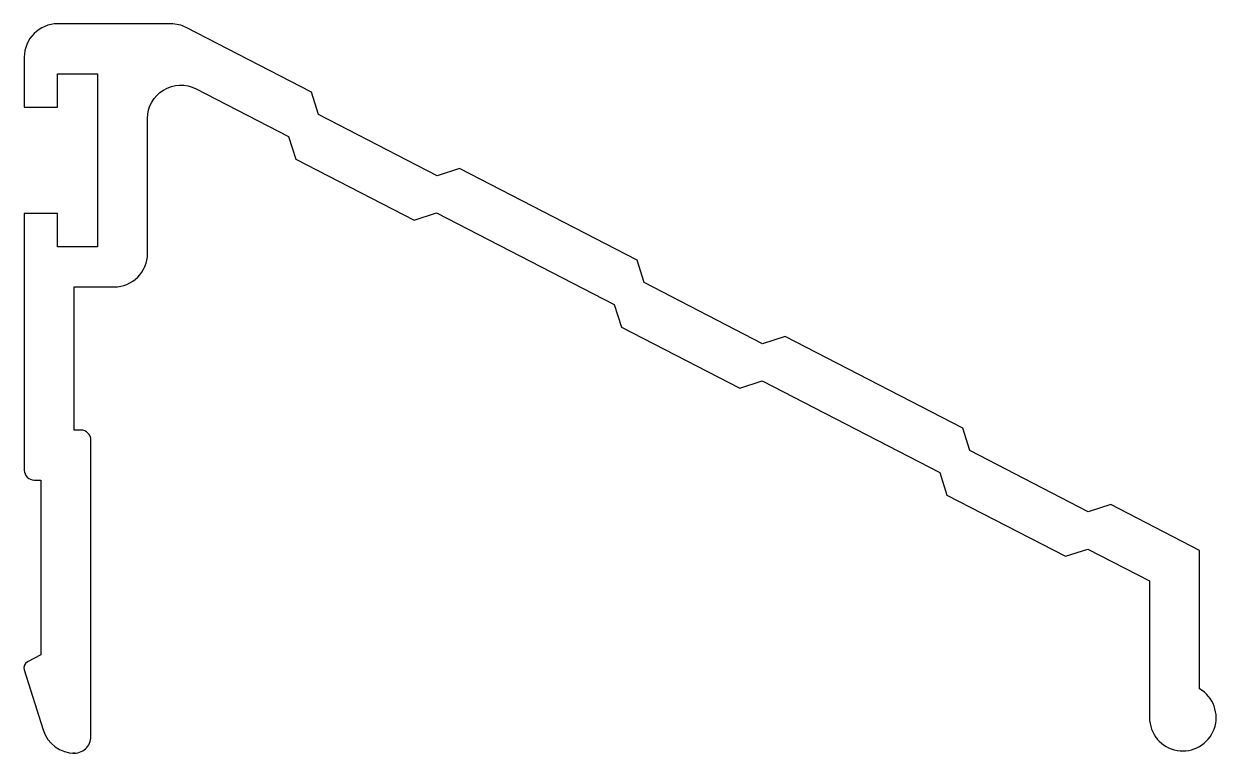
# Model space of a CAD drawing. Extents: x 157 to 192.8, y 216.8 to 238.7.
import ezdxf

# ---------------------------------------------------------------- set-up
doc = ezdxf.new("R2010")
doc.units = 0
doc.layers.get('0').update_dxf_attribs({"linetype": 'CONTINUOUS'})

msp = doc.modelspace()

# ---------------------------------------------------------------- linework, layer by layer
msp.add_lwpolyline([(158.43, 216.764, 0.441062), (158.975, 217.262), (158.975, 226.163, 0.414214), (158.675, 226.463), (158.475, 226.463), (158.475, 230.762), (159.675, 230.762, 0.414214), (160.675, 231.762), (160.675, 235.821, -0.561761), (162.134, 236.709), (164.909, 235.277), (165.124, 234.603), (168.679, 232.768), (169.352, 232.983), (174.684, 230.231), (174.899, 229.557), (178.453, 227.723), (179.127, 227.938), (184.458, 225.186), (184.673, 224.512), (188.228, 222.677), (188.901, 222.892), (190.755, 221.935), (190.755, 217.828, 1.732051), (192.255, 218.694), (192.255, 222.849), (189.589, 224.225), (188.916, 224.01), (185.361, 225.845), (185.146, 226.518), (179.815, 229.271), (179.141, 229.056), (175.587, 230.89), (175.372, 231.564), (170.04, 234.316), (169.367, 234.101), (165.812, 235.936), (165.597, 236.609), (161.837, 238.55, 0.119695), (161.379, 238.662), (157.975, 238.662, 0.414214), (156.975, 237.662), (156.975, 236.162), (157.975, 236.162), (157.975, 237.162), (159.175, 237.162), (159.175, 231.962), (157.975, 231.962), (157.975, 232.962), (156.975, 232.962), (156.975, 225.263, 0.414214), (157.275, 224.963), (157.475, 224.963), (157.475, 219.714), (157.07, 219.501, 0.362894), (156.972, 219.264), (157.54, 217.461, 0.327345), (158.494, 216.762), (158.475, 216.762)], format="xyb", close=True)

doc.saveas('drawing.dxf')
